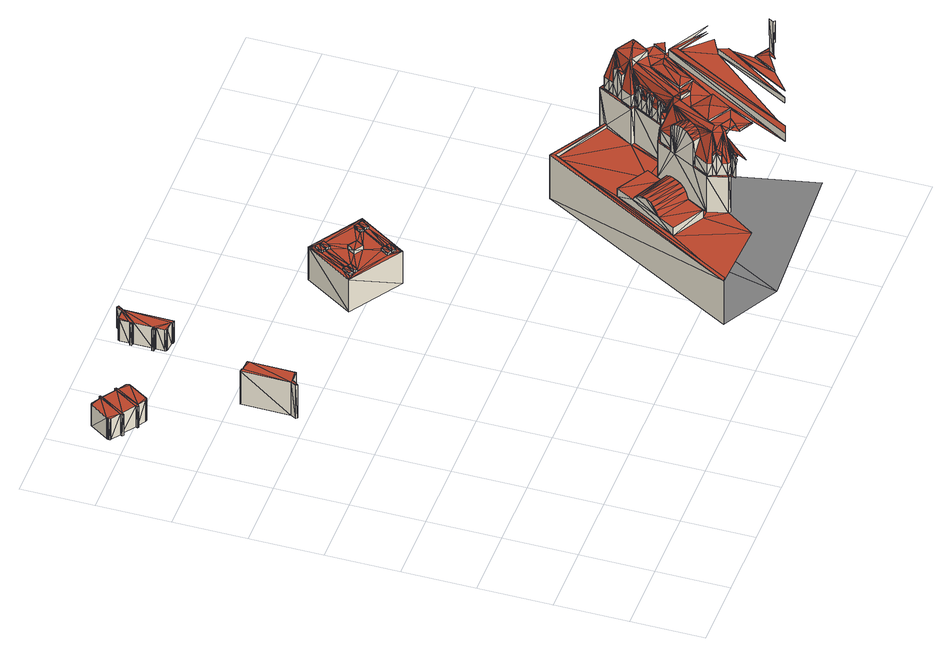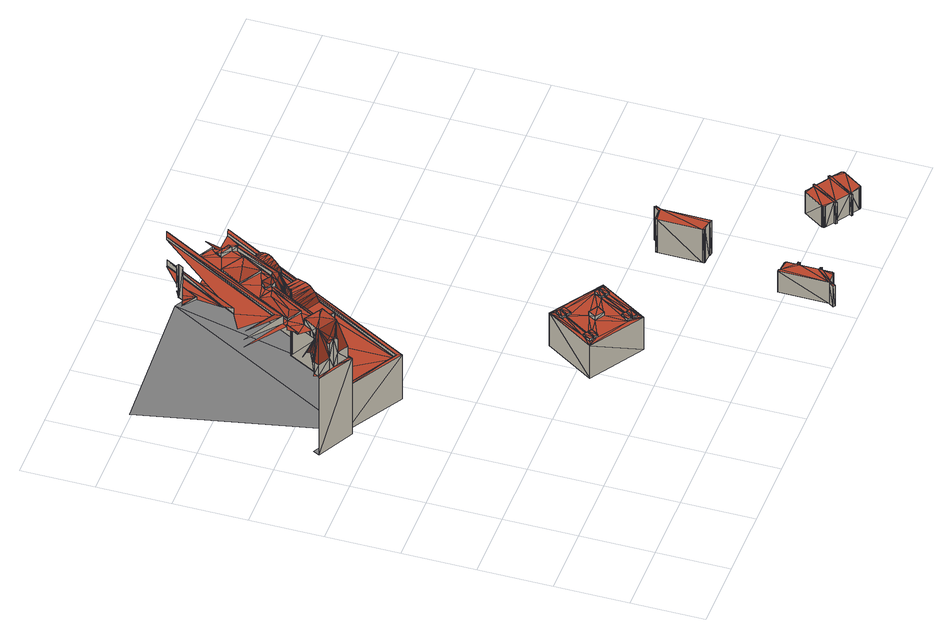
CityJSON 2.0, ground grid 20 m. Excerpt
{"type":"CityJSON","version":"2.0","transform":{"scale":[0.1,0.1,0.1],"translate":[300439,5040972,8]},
"CityObjects":{
"building1":{"type":"Building","geometry":[{"type":"MultiSurface","lod":"2","boundaries":[[[0,1,2]],[[0,2,3]],[[4,0,5]],[[0,3,6]],[[7,4,8]],[[9,10,11]],[[5,12,13]],[[14,7,8]],[[12,15,13]],[[0,6,5]],[[9,13,10]],[[10,16,17]],[[4,18,8]],[[16,19,17]],[[4,20,18]],[[11,10,17]],[[17,21,22]],[[4,5,20]],[[21,23,24]],[[25,20,9]],[[21,24,26]],[[25,9,27]],[[21,26,28]],[[22,21,28]],[[20,5,9]],[[29,17,22]],[[29,22,30]],[[9,5,13]],[[31,30,32]],[[33,11,29]],[[34,30,31]],[[35,30,34]],[[33,29,36]],[[35,34,37]],[[29,30,35]],[[11,17,29]],[[38,11,33]],[[38,39,11]],[[38,33,40]],[[33,36,40]],[[36,29,41]],[[40,36,41]],[[42,43,24]],[[42,24,23]],[[44,23,21]],[[44,42,23]],[[45,28,46]],[[28,26,46]],[[46,26,43]],[[26,24,43]],[[47,22,45]],[[22,28,45]],[[48,30,47]],[[30,22,47]],[[49,37,50]],[[37,34,50]],[[34,31,51]],[[50,34,51]],[[51,32,52]],[[51,31,32]],[[32,30,48]],[[52,32,48]],[[53,35,49]],[[35,37,49]],[[41,35,53]],[[41,29,35]],[[54,44,21]],[[54,21,17]],[[55,56,16]],[[55,16,10]],[[57,55,10]],[[57,10,13]],[[58,9,39]],[[9,11,39]],[[59,60,7]],[[59,7,14]],[[59,8,61]],[[59,14,8]],[[61,8,62]],[[8,18,62]],[[60,63,4]],[[60,4,7]],[[62,18,64]],[[18,20,64]],[[63,65,0]],[[63,0,4]],[[66,67,3]],[[66,3,2]],[[68,66,2]],[[68,2,1]],[[65,68,1]],[[65,1,0]],[[67,69,6]],[[67,6,3]],[[69,5,6]],[[69,70,5]],[[71,20,25]],[[71,64,20]],[[71,25,72]],[[25,27,72]],[[27,9,58]],[[72,27,58]],[[13,15,73]],[[57,13,73]],[[74,73,15]],[[74,15,12]],[[70,74,12]],[[70,12,5]],[[54,19,75]],[[54,17,19]],[[56,19,16]],[[56,75,19]],[[39,54,55]],[[50,51,48]],[[65,70,69]],[[55,54,56]],[[71,72,58]],[[65,67,66]],[[74,57,73]],[[56,54,75]],[[65,66,68]],[[54,47,44]],[[70,57,74]],[[47,45,44]],[[44,46,43]],[[65,69,67]],[[44,45,46]],[[63,70,65]],[[44,43,42]],[[63,62,64]],[[41,47,54]],[[59,61,60]],[[41,48,47]],[[60,61,63]],[[41,53,48]],[[63,61,62]],[[53,50,48]],[[71,58,64]],[[63,64,70]],[[53,49,50]],[[64,58,70]],[[58,57,70]],[[38,40,41]],[[51,52,48]],[[58,39,55]],[[58,55,57]],[[39,41,54]],[[38,41,39]]],"semantics":{"surfaces":[{"type":"GroundSurface"},{"type":"WallSurface"},{"type":"RoofSurface"}],"values":[0,0,0,0,0,0,0,0,0,0,0,0,0,0,0,0,0,0,0,0,0,0,0,0,0,0,0,0,0,0,0,0,0,0,0,0,1,1,1,1,1,1,1,1,1,1,1,1,1,1,1,1,1,1,1,1,1,1,1,1,1,1,1,1,1,1,1,1,1,1,1,1,1,1,1,1,1,1,1,1,1,1,1,1,1,1,1,1,1,1,1,1,1,1,1,1,1,1,1,1,1,1,1,1,1,1,1,1,1,1,1,1,2,2,2,2,2,2,2,2,2,2,2,2,2,2,2,2,2,2,2,2,2,2,2,2,2,2,2,2,2,2,2,2,2,2,2,2]}}]},
"building2":{"type":"Building","geometry":[{"type":"MultiSurface","lod":"2","boundaries":[[[76,77,78]],[[79,80,81]],[[81,80,82]],[[79,77,76]],[[79,81,77]],[[83,84,85]],[[79,83,80]],[[83,85,86]],[[86,87,80]],[[80,87,88]],[[81,82,89]],[[83,86,80]],[[90,88,91]],[[90,80,88]],[[92,91,87]],[[87,91,88]],[[93,81,89]],[[93,89,94]],[[94,82,95]],[[94,89,82]],[[95,80,90]],[[95,82,80]],[[96,97,84]],[[84,97,85]],[[98,96,83]],[[83,96,84]],[[99,98,79]],[[79,98,83]],[[97,100,85]],[[85,100,86]],[[101,78,102]],[[101,76,78]],[[102,77,103]],[[102,78,77]],[[103,81,93]],[[103,77,81]],[[99,79,76]],[[99,76,101]],[[100,92,87]],[[100,87,86]],[[93,94,95]],[[99,93,90]],[[99,90,98]],[[100,90,92]],[[101,102,103]],[[90,91,92]],[[99,101,103]],[[93,95,90]],[[98,90,100]],[[99,103,93]],[[98,100,97]],[[98,97,96]]],"semantics":{"surfaces":[{"type":"GroundSurface"},{"type":"WallSurface"},{"type":"RoofSurface"}],"values":[0,0,0,0,0,0,0,0,0,0,0,0,1,1,1,1,1,1,1,1,1,1,1,1,1,1,1,1,1,1,1,1,1,1,1,1,1,1,1,1,2,2,2,2,2,2,2,2,2,2,2,2]}}]},
"building3":{"type":"Building","geometry":[{"type":"MultiSurface","lod":"2","boundaries":[[[104,105,106]],[[107,108,109]],[[110,109,111]],[[112,113,114]],[[115,104,106]],[[113,116,114]],[[111,113,112]],[[117,111,112]],[[118,111,117]],[[119,117,120]],[[108,104,115]],[[121,120,122]],[[107,123,108]],[[119,120,121]],[[124,125,123]],[[118,117,119]],[[110,111,118]],[[126,110,118]],[[124,127,125]],[[128,110,126]],[[110,107,109]],[[107,124,123]],[[110,129,107]],[[129,130,107]],[[109,108,115]],[[131,132,128]],[[128,132,110]],[[131,126,133]],[[131,128,126]],[[133,118,134]],[[133,126,118]],[[109,135,111]],[[136,135,109]],[[132,137,110]],[[110,137,129]],[[138,117,139]],[[138,120,117]],[[140,141,125]],[[125,141,123]],[[127,140,125]],[[142,140,127]],[[143,142,124]],[[124,142,127]],[[123,144,108]],[[141,144,123]],[[145,143,107]],[[107,143,124]],[[146,122,147]],[[146,121,122]],[[147,120,138]],[[147,122,120]],[[119,121,146]],[[148,119,146]],[[134,119,148]],[[134,118,119]],[[139,112,149]],[[139,117,112]],[[111,150,113]],[[135,150,111]],[[116,151,114]],[[152,151,116]],[[150,152,113]],[[113,152,116]],[[149,114,151]],[[149,112,114]],[[136,109,115]],[[136,115,153]],[[108,154,104]],[[144,154,108]],[[155,106,156]],[[106,105,156]],[[154,156,104]],[[104,156,105]],[[153,106,155]],[[153,115,106]],[[145,107,157]],[[107,130,157]],[[137,157,129]],[[129,157,130]],[[132,145,137]],[[135,149,150]],[[145,144,141]],[[134,139,135]],[[143,141,140]],[[143,140,142]],[[145,141,143]],[[137,145,157]],[[131,133,132]],[[133,134,132]],[[146,147,138]],[[148,146,138]],[[150,151,152]],[[153,155,154]],[[148,138,139]],[[134,148,139]],[[139,149,135]],[[154,155,156]],[[136,153,144]],[[132,136,145]],[[149,151,150]],[[132,134,135]],[[132,135,136]],[[145,136,144]],[[144,153,154]]],"semantics":{"surfaces":[{"type":"GroundSurface"},{"type":"WallSurface"},{"type":"RoofSurface"}],"values":[0,0,0,0,0,0,0,0,0,0,0,0,0,0,0,0,0,0,0,0,0,0,0,0,0,1,1,1,1,1,1,1,1,1,1,1,1,1,1,1,1,1,1,1,1,1,1,1,1,1,1,1,1,1,1,1,1,1,1,1,1,1,1,1,1,1,1,1,1,1,1,1,1,1,1,1,1,1,1,2,2,2,2,2,2,2,2,2,2,2,2,2,2,2,2,2,2,2,2,2,2,2,2,2]}}]},
"building4":{"type":"Building","geometry":[{"type":"MultiSurface","lod":"2","boundaries":[[[158,159,160]],[[161,162,163]],[[164,163,165]],[[166,165,160]],[[167,160,159]],[[168,159,169]],[[161,170,162]],[[171,169,159]],[[172,159,158]],[[171,168,169]],[[171,159,172]],[[173,168,174]],[[175,159,168]],[[173,174,176]],[[177,168,173]],[[178,172,158]],[[179,174,168]],[[180,168,177]],[[181,176,174]],[[179,168,171]],[[182,173,176]],[[183,177,184]],[[175,168,180]],[[179,171,172]],[[167,159,175]],[[178,185,172]],[[180,177,183]],[[186,177,173]],[[166,160,167]],[[181,174,179]],[[187,188,189]],[[190,191,178]],[[178,191,185]],[[192,189,188]],[[193,194,189]],[[195,190,178]],[[192,188,196]],[[180,183,197]],[[198,190,195]],[[190,199,191]],[[193,198,194]],[[192,193,189]],[[200,190,198]],[[182,176,181]],[[201,202,191]],[[199,201,191]],[[200,199,190]],[[203,204,202]],[[203,202,201]],[[205,206,203]],[[199,203,201]],[[205,203,199]],[[207,192,196]],[[208,205,199]],[[209,184,177]],[[210,205,208]],[[200,208,199]],[[211,208,200]],[[212,198,193]],[[212,200,198]],[[213,193,192]],[[213,211,200]],[[214,203,206]],[[214,206,205]],[[215,192,207]],[[216,205,210]],[[213,212,193]],[[217,213,192]],[[218,210,208]],[[218,208,211]],[[213,200,212]],[[219,217,192]],[[220,192,215]],[[221,185,191]],[[186,173,182]],[[222,207,223]],[[224,213,217]],[[219,192,220]],[[216,210,218]],[[221,191,202]],[[225,224,217]],[[216,226,205]],[[227,214,205]],[[228,183,184]],[[219,225,217]],[[229,205,226]],[[229,227,205]],[[230,202,204]],[[231,204,203]],[[227,232,214]],[[233,211,213]],[[231,203,214]],[[233,218,211]],[[222,215,207]],[[209,177,186]],[[222,213,224]],[[234,197,183]],[[222,220,215]],[[222,224,225]],[[233,216,218]],[[233,226,216]],[[222,225,219]],[[231,214,232]],[[222,219,220]],[[186,181,179]],[[231,232,227]],[[235,221,202]],[[233,229,226]],[[231,227,229]],[[230,235,202]],[[236,180,197]],[[186,182,181]],[[237,233,213]],[[238,230,204]],[[238,204,231]],[[228,184,209]],[[237,213,222]],[[233,231,229]],[[209,186,179]],[[239,172,185]],[[240,175,180]],[[230,241,221]],[[230,221,235]],[[164,242,163]],[[242,161,163]],[[243,185,221]],[[244,179,172]],[[245,183,228]],[[246,167,175]],[[247,241,248]],[[238,241,230]],[[164,165,166]],[[238,248,241]],[[234,183,245]],[[249,241,247]],[[250,231,233]],[[250,233,237]],[[251,237,222]],[[252,247,248]],[[253,237,251]],[[252,238,231]],[[252,248,238]],[[250,254,231]],[[240,209,179]],[[240,246,175]],[[253,250,237]],[[243,221,241]],[[236,197,234]],[[255,252,231]],[[256,249,247]],[[257,258,254]],[[250,257,254]],[[255,247,252]],[[256,255,231]],[[259,251,260]],[[240,180,236]],[[243,241,249]],[[261,253,251]],[[256,247,255]],[[245,228,209]],[[262,260,263]],[[264,256,231]],[[261,251,259]],[[264,265,249]],[[266,250,253]],[[266,257,250]],[[267,258,257]],[[264,249,256]],[[236,245,209]],[[243,249,265]],[[268,264,231]],[[269,259,260]],[[266,253,261]],[[239,185,243]],[[243,265,270]],[[240,236,209]],[[271,261,259]],[[266,271,257]],[[271,267,257]],[[236,234,245]],[[268,265,264]],[[272,270,265]],[[244,240,179]],[[266,261,271]],[[269,271,259]],[[243,270,273]],[[239,244,172]],[[244,167,246]],[[272,265,268]],[[274,231,254]],[[275,243,273]],[[276,273,270]],[[277,243,275]],[[276,270,272]],[[278,254,258]],[[279,246,240]],[[274,268,231]],[[280,275,273]],[[281,243,277]],[[281,282,243]],[[280,273,276]],[[283,277,275]],[[284,258,267]],[[285,282,281]],[[285,286,282]],[[287,271,269]],[[287,267,271]],[[288,281,277]],[[283,275,280]],[[289,290,267]],[[291,285,281]],[[292,267,290]],[[279,244,246]],[[239,243,282]],[[288,277,283]],[[288,291,281]],[[274,272,268]],[[293,282,286]],[[294,286,285]],[[274,276,272]],[[294,285,291]],[[279,240,244]],[[274,280,276]],[[289,295,290]],[[294,291,288]],[[289,267,287]],[[278,274,254]],[[295,296,290]],[[296,292,290]],[[297,239,282]],[[293,297,282]],[[278,258,284]],[[274,283,280]],[[298,299,300]],[[294,293,286]],[[274,288,283]],[[284,267,292]],[[301,170,161]],[[244,166,167]],[[298,300,302]],[[274,294,288]],[[303,287,269]],[[304,297,293]],[[304,293,294]],[[305,302,306]],[[274,307,294]],[[307,308,294]],[[308,304,294]],[[274,309,307]],[[309,310,307]],[[307,310,308]],[[311,309,274]],[[312,244,239]],[[313,239,297]],[[314,310,309]],[[315,170,301]],[[316,284,292]],[[317,295,289]],[[318,308,310]],[[318,304,308]],[[317,289,287]],[[319,311,274]],[[317,296,295]],[[320,309,311]],[[303,292,296]],[[320,314,309]],[[313,297,304]],[[314,318,310]],[[321,278,284]],[[320,311,319]],[[322,274,278]],[[322,319,274]],[[323,320,319]],[[323,314,320]],[[324,304,318]],[[321,284,316]],[[325,314,323]],[[326,316,292]],[[322,278,321]],[[327,318,314]],[[322,323,319]],[[328,314,325]],[[322,325,323]],[[313,312,239]],[[328,327,314]],[[327,329,318]],[[329,324,318]],[[317,287,303]],[[313,304,324]],[[317,303,296]],[[303,326,292]],[[322,328,325]],[[330,327,328]],[[322,330,328]],[[331,321,316]],[[330,329,327]],[[322,329,330]],[[332,322,321]],[[333,324,329]],[[334,329,322]],[[335,303,299]],[[336,332,321]],[[331,316,326]],[[334,333,329]],[[331,336,321]],[[313,324,333]],[[337,322,332]],[[337,334,322]],[[338,339,332]],[[337,332,339]],[[340,333,334]],[[336,338,332]],[[341,313,333]],[[342,312,313]],[[343,337,339]],[[344,244,312]],[[340,341,333]],[[337,340,334]],[[341,342,313]],[[345,343,339]],[[346,345,339]],[[347,341,340]],[[343,340,337]],[[348,346,339]],[[344,166,244]],[[349,331,326]],[[343,347,340]],[[349,336,331]],[[350,348,339]],[[345,351,343]],[[349,338,336]],[[352,341,347]],[[346,351,345]],[[353,350,339]],[[354,343,351]],[[352,347,343]],[[348,351,346]],[[348,354,351]],[[355,353,339]],[[349,326,356]],[[354,352,343]],[[349,356,338]],[[350,354,348]],[[357,358,359]],[[360,338,356]],[[353,354,350]],[[361,352,354]],[[355,354,353]],[[362,326,303]],[[361,363,352]],[[364,361,354]],[[365,354,355]],[[365,364,354]],[[366,355,339]],[[367,361,364]],[[344,312,342]],[[368,367,364]],[[362,356,326]],[[365,368,364]],[[369,363,361]],[[370,361,367]],[[371,342,341]],[[372,367,368]],[[373,368,365]],[[371,341,352]],[[370,369,361]],[[362,360,356]],[[366,365,355]],[[372,370,367]],[[374,375,360]],[[373,372,368]],[[372,376,370]],[[371,352,363]],[[373,376,372]],[[377,370,376]],[[378,369,370]],[[366,373,365]],[[379,339,338]],[[298,335,299]],[[373,377,376]],[[377,378,370]],[[380,338,360]],[[371,363,369]],[[366,377,373]],[[357,305,306]],[[374,360,362]],[[381,378,377]],[[374,382,375]],[[366,383,377]],[[384,302,305]],[[384,298,302]],[[381,385,378]],[[383,381,377]],[[386,344,342]],[[387,164,166]],[[380,360,375]],[[388,381,383]],[[371,386,342]],[[371,369,378]],[[389,242,164]],[[301,161,242]],[[390,366,339]],[[391,383,366]],[[391,388,383]],[[392,393,394]],[[395,385,381]],[[371,378,385]],[[396,381,388]],[[397,391,366]],[[398,388,391]],[[399,395,381]],[[396,399,381]],[[400,375,382]],[[398,396,388]],[[371,385,395]],[[397,398,391]],[[396,401,399]],[[402,397,366]],[[398,401,396]],[[403,394,404]],[[405,399,401]],[[406,395,399]],[[335,362,303]],[[397,401,398]],[[397,405,401]],[[407,166,344]],[[386,408,344]],[[405,406,399]],[[406,371,395]],[[371,408,386]],[[371,409,408]],[[402,405,397]],[[410,411,359]],[[412,406,405]],[[411,357,359]],[[413,371,406]],[[379,390,339]],[[379,338,380]],[[414,380,375]],[[400,414,375]],[[412,413,406]],[[415,412,405]],[[416,405,402]],[[417,409,371]],[[418,419,409]],[[420,405,416]],[[421,415,405]],[[417,371,413]],[[421,405,420]],[[390,402,366]],[[418,409,417]],[[422,412,415]],[[423,408,409]],[[417,413,412]],[[410,393,392]],[[418,417,412]],[[424,422,415]],[[425,374,362]],[[425,382,374]],[[421,424,415]],[[423,409,419]],[[403,426,394]],[[427,403,404]],[[387,344,408]],[[428,419,418]],[[387,166,407]],[[390,416,402]],[[390,412,422]],[[390,418,412]],[[429,423,419]],[[389,164,387]],[[390,420,416]],[[390,422,424]],[[430,408,423]],[[390,421,420]],[[390,424,421]],[[389,301,242]],[[428,429,419]],[[392,394,426]],[[425,400,382]],[[431,427,432]],[[431,432,433]],[[434,428,418]],[[435,436,429]],[[434,418,390]],[[437,429,436]],[[430,423,429]],[[428,435,429]],[[438,436,435]],[[438,437,436]],[[428,438,435]],[[439,403,427]],[[440,441,433]],[[431,433,441]],[[440,433,442]],[[437,430,429]],[[428,443,438]],[[425,362,444]],[[445,441,440]],[[387,407,344]],[[446,408,430]],[[447,427,431]],[[443,437,438]],[[445,440,448]],[[449,431,441]],[[335,444,362]],[[439,427,447]],[[450,443,428]],[[451,403,439]],[[452,426,403]],[[444,380,414]],[[449,447,431]],[[425,414,400]],[[450,437,443]],[[446,387,408]],[[379,434,390]],[[453,430,437]],[[454,403,451]],[[455,437,450]],[[455,456,437]],[[453,457,430]],[[456,453,437]],[[458,428,434]],[[459,456,455]],[[425,444,414]],[[460,379,380]],[[461,450,428]],[[462,453,456]],[[463,434,379]],[[464,457,453]],[[465,456,459]],[[446,430,457]],[[460,380,444]],[[465,462,456]],[[465,459,466]],[[461,455,450]],[[467,464,453]],[[465,466,462]],[[461,459,455]],[[461,453,462]],[[458,461,428]],[[461,466,459]],[[461,467,453]],[[446,457,464]],[[463,458,434]],[[461,462,466]],[[446,389,387]],[[468,464,467]],[[463,379,460]],[[469,301,389]],[[461,470,467]],[[470,468,467]],[[468,446,464]],[[446,469,389]],[[471,444,335]],[[471,460,444]],[[472,463,460]],[[473,470,461]],[[473,468,470]],[[474,446,468]],[[475,305,357]],[[476,477,461]],[[478,458,463]],[[473,461,477]],[[479,461,458]],[[480,476,461]],[[481,460,471]],[[473,474,468]],[[481,471,482]],[[478,463,472]],[[483,384,305]],[[483,298,384]],[[484,477,476]],[[481,472,460]],[[485,446,474]],[[484,473,477]],[[479,480,461]],[[486,301,469]],[[479,458,478]],[[487,484,476]],[[487,476,480]],[[487,473,484]],[[485,474,473]],[[488,489,482]],[[486,469,446]],[[489,481,482]],[[490,335,298]],[[478,472,491]],[[492,487,480]],[[487,485,473]],[[493,471,335]],[[479,492,480]],[[494,487,492]],[[494,492,495]],[[479,495,492]],[[496,494,495]],[[479,496,495]],[[497,485,487]],[[498,446,485]],[[499,487,494]],[[499,494,496]],[[479,497,496]],[[497,500,485]],[[499,497,487]],[[499,496,497]],[[501,478,491]],[[501,479,478]],[[486,502,301]],[[503,491,504]],[[505,504,491]],[[506,497,479]],[[507,491,503]],[[507,501,491]],[[508,505,491]],[[498,485,500]],[[509,500,497]],[[498,486,446]],[[510,508,491]],[[506,479,501]],[[511,510,491]],[[512,503,504]],[[507,513,501]],[[506,509,497]],[[512,507,503]],[[506,501,513]],[[498,500,509]],[[514,509,513]],[[506,513,509]]],"semantics":{"surfaces":[{"type":"RoofSurface"},{"type":"WallSurface"},{"type":"GroundSurface"}],"values":[0,1,0,1,0,1,2,1,0,0,1,1,1,1,1,0,0,1,0,0,0,1,1,1,1,0,1,0,0,0,1,1,1,1,1,1,0,1,1,0,0,1,0,0,0,0,0,1,1,1,1,1,0,1,0,1,1,1,0,0,1,1,1,0,0,0,1,1,1,0,1,0,0,1,0,0,1,0,0,0,1,0,0,0,1,0,0,1,0,1,0,0,0,0,0,0,0,0,0,0,0,0,0,0,1,0,0,0,0,1,0,1,0,0,0,0,1,0,1,0,0,1,1,0,1,1,1,0,1,1,1,1,0,0,1,0,0,1,0,1,0,0,0,1,0,0,1,0,0,0,1,1,0,0,0,0,1,1,0,1,1,0,1,0,0,1,0,0,1,1,0,0,0,1,1,1,1,1,0,1,0,0,1,1,0,1,0,1,0,0,1,0,1,0,1,0,0,0,1,1,0,0,0,1,1,0,0,0,0,1,1,1,1,1,0,1,0,0,1,0,0,1,0,0,0,1,0,0,1,1,0,1,0,1,1,0,0,2,0,0,0,0,0,1,1,0,0,1,0,1,1,0,0,1,0,2,0,0,1,1,1,0,0,1,1,0,0,1,1,1,0,0,1,0,1,1,0,0,0,1,0,0,0,1,0,1,1,1,0,1,0,0,0,0,1,1,0,0,1,0,0,0,1,1,0,0,0,0,1,1,1,1,0,1,0,0,0,1,1,0,0,0,1,0,0,1,1,0,0,1,1,0,1,0,1,1,1,0,0,1,1,1,0,1,0,0,1,0,0,1,1,0,0,0,1,0,1,0,1,1,0,1,0,0,0,1,0,0,0,1,0,1,0,1,1,1,0,0,1,0,1,0,0,0,0,1,1,0,0,1,0,1,1,0,1,1,1,1,0,0,1,0,0,1,0,1,0,0,0,0,1,0,0,0,0,0,1,0,1,1,1,1,0,1,0,0,1,1,0,1,0,0,0,1,1,0,0,0,1,0,1,1,0,0,1,0,0,0,0,0,1,1,0,1,1,1,1,1,0,1,1,1,0,1,0,1,0,0,0,1,0,0,0,0,0,0,1,0,0,0,0,0,0,1,1,1,1,0,0,0,0,0,1,1,1,1,0,1,1,1,0,0,0,1,1,0,0,0,0,1,1,1,0,0,1,1,1,0,0,0,1,1,0,0,1,0,0,1,1,1,0,0,0,1,1,0,1,1,0,0,0,0,0,0,0,0,1,1,1,1,0,1,0,1,0,0,1,0,1,0,0,0,0,0,0,0,0,1,1,1,1,0,0,0,0,1,0,2,0,0,0,1,1,0,1,1,1,1,0,1,0,0,0,1,0,1,0,1,0,0,1,0,1,1,1,1,0,2,0,0,0,0,0,0,0,1,1,0,0,0,1,1,1,1,1,0,0,1]}}]},
"building5":{"type":"Building","geometry":[{"type":"MultiSurface","lod":"2","boundaries":[[[515,516,517]],[[516,518,517]],[[519,520,521]],[[519,522,520]],[[519,521,523]],[[521,524,523]],[[523,524,525]],[[524,526,525]],[[522,525,526]],[[522,526,520]],[[527,528,529]],[[528,530,529]],[[529,530,531]],[[530,532,531]],[[533,532,534]],[[533,531,532]],[[527,534,528]],[[527,533,534]],[[535,536,537]],[[535,538,536]],[[539,537,540]],[[539,535,537]],[[541,542,543]],[[541,544,542]],[[545,546,547]],[[545,547,548]],[[549,550,551]],[[549,552,550]],[[549,551,553]],[[551,554,553]],[[553,554,555]],[[554,556,555]],[[552,555,550]],[[550,555,556]],[[557,558,559]],[[557,560,558]],[[557,559,561]],[[559,562,561]],[[561,563,564]],[[561,562,563]],[[560,564,563]],[[560,563,558]],[[565,566,567]],[[565,567,568]],[[569,536,538]],[[569,570,536]],[[539,540,569]],[[540,570,569]],[[571,542,544]],[[571,572,542]],[[573,543,574]],[[573,541,543]],[[575,576,577]],[[577,576,578]],[[579,577,580]],[[579,575,577]],[[581,545,548]],[[581,548,582]],[[583,547,546]],[[583,584,547]],[[566,585,567]],[[567,585,586]],[[565,568,587]],[[568,588,587]],[[573,574,571]],[[574,572,571]],[[589,590,576]],[[590,578,576]],[[579,580,589]],[[580,590,589]],[[581,582,583]],[[582,584,583]],[[587,588,585]],[[588,586,585]],[[591,517,592]],[[591,515,517]],[[592,517,518]],[[592,518,593]],[[594,593,516]],[[516,593,518]],[[515,594,516]],[[591,594,515]],[[519,523,522]],[[523,525,522]],[[527,529,531]],[[527,531,533]],[[569,538,535]],[[539,569,535]],[[571,544,541]],[[573,571,541]],[[589,576,575]],[[579,589,575]],[[581,583,546]],[[581,546,545]],[[553,555,552]],[[549,553,552]],[[557,561,564]],[[557,564,560]],[[565,585,566]],[[565,587,585]],[[572,521,568]],[[554,567,548]],[[543,567,551]],[[588,520,582]],[[554,548,556]],[[591,592,521]],[[594,556,593]],[[591,537,594]],[[592,593,590]],[[567,586,548]],[[568,521,588]],[[591,521,572]],[[556,548,593]],[[537,559,594]],[[592,590,532]],[[537,536,562]],[[520,526,582]],[[537,562,559]],[[534,532,580]],[[534,584,582]],[[586,582,548]],[[532,590,580]],[[588,582,586]],[[542,568,567]],[[521,520,588]],[[572,568,542]],[[543,542,567]],[[551,567,554]],[[543,551,562]],[[559,558,594]],[[526,534,582]],[[530,592,532]],[[536,543,562]],[[590,593,578]],[[591,540,537]],[[534,580,584]],[[591,572,570]],[[591,570,540]],[[528,592,530]],[[521,592,524]],[[594,550,556]],[[577,578,593]],[[594,558,563]],[[548,547,593]],[[524,528,526]],[[562,551,563]],[[584,577,547]],[[551,550,563]],[[528,534,526]],[[584,580,577]],[[570,574,536]],[[574,543,536]],[[524,592,528]],[[594,563,550]],[[547,577,593]],[[570,572,574]]],"semantics":{"surfaces":[{"type":"GroundSurface"},{"type":"WallSurface"},{"type":"RoofSurface"}],"values":[0,0,1,1,1,1,1,1,1,1,1,1,1,1,1,1,1,1,1,1,1,1,1,1,1,1,1,1,1,1,1,1,1,1,1,1,1,1,1,1,1,1,1,1,1,1,1,1,1,1,1,1,1,1,1,1,1,1,1,1,1,1,1,1,1,1,1,1,1,1,1,1,1,1,1,1,1,1,1,1,1,1,2,2,2,2,2,2,2,2,2,2,2,2,2,2,2,2,2,2,2,2,2,2,2,2,2,2,2,2,2,2,2,2,2,2,2,2,2,2,2,2,2,2,2,2,2,2,2,2,2,2,2,2,2,2,2,2,2,2,2,2,2,2,2,2,2,2,2,2,2,2,2,2,2,2]}}]}
},
"vertices":[
[107,1368,45],[106,1367,45],[103,1366,45],[100,1366,45],[142,1422,45],[78,1380,45],[98,1367,45],[143,1424,45],[142,1429,45],[114,1449,45],[36,1407,45],[77,1473,45],[72,1376,45],[71,1384,45],[143,1426,45],[69,1378,45],[30,1402,45],[29,1411,45],[140,1432,45],[27,1404,45],[119,1445,45],[5,1428,45],[6,1438,45],[4,1429,45],[4,1432,45],[121,1452,45],[4,1433,45],[118,1454,45],[5,1436,45],[72,1476,45],[40,1489,45],[44,1491,45],[42,1491,45],[79,1480,45],[46,1491,45],[50,1490,45],[77,1482,45],[48,1491,45],[79,1480,114],[77,1473,114],[77,1482,114],[72,1476,114],[4,1429,114],[4,1432,114],[5,1428,114],[5,1436,114],[4,1433,114],[6,1438,114],[40,1489,114],[48,1491,114],[46,1491,114],[44,1491,114],[42,1491,114],[50,1490,114],[29,1411,114],[36,1407,114],[30,1402,114],[71,1384,114],[114,1449,114],[143,1426,114],[143,1424,114],[142,1429,114],[140,1432,114],[142,1422,114],[119,1445,114],[107,1368,114],[103,1366,114],[100,1366,114],[106,1367,114],[98,1367,114],[78,1380,114],[121,1452,114],[118,1454,114],[69,1378,114],[72,1376,114],[27,1404,114],
[319,1172,4],[315,1174,4],[317,1174,4],[320,1167,4],[278,1045,4],[289,1175,4],[279,1178,4],[318,1049,4],[317,1045,4],[314,1043,4],[287,1043,4],[275,1026,4],[270,1030,4],[288,1178,4],[278,1045,113],[270,1030,113],[275,1026,113],[289,1175,113],[288,1178,113],[279,1178,113],[317,1045,113],[314,1043,113],[318,1049,113],[320,1167,113],[287,1043,113],[319,1172,113],[317,1174,113],[315,1174,113],
[367,1432,43],[361,1432,43],[361,1437,43],[402,1399,43],[369,1429,43],[370,1439,43],[410,1530,43],[369,1488,43],[368,1496,43],[367,1491,43],[362,1496,43],[367,1437,43],[362,1491,43],[370,1499,43],[404,1530,43],[377,1530,43],[370,1524,43],[373,1529,43],[371,1526,43],[369,1406,43],[374,1400,43],[370,1403,43],[415,1547,43],[372,1401,43],[420,1544,43],[409,1395,43],[402,1395,43],[420,1544,112],[410,1530,112],[415,1547,112],[404,1530,112],[369,1488,112],[370,1439,112],[409,1395,112],[370,1524,112],[370,1499,112],[370,1403,112],[369,1406,112],[372,1401,112],[374,1400,112],[369,1429,112],[402,1399,112],[373,1529,112],[371,1526,112],[377,1530,112],[368,1496,112],[367,1491,112],[362,1496,112],[362,1491,112],[367,1437,112],[367,1432,112],[361,1437,112],[361,1432,112],[402,1395,112],
[1042,90,236],[969,272,236],[848,98,236],[1152,656,103],[835,95,103],[835,95,247],[1156,642,247],[848,98,247],[1156,642,236],[1068,451,236],[995,319,262],[969,272,262],[995,9,103],[1057,223,262],[1057,223,236],[1010,345,292],[999,326,279],[1041,402,262],[1003,334,287],[1017,359,294],[1096,168,236],[1084,271,262],[1037,394,276],[1088,278,283],[1092,286,292],[1028,378,291],[1024,371,294],[1081,221,236],[1099,297,296],[1103,148,412],[1099,151,420],[1099,151,391],[1096,168,353],[1081,221,353],[1105,161,426],[1105,161,353],[1099,151,353],[1100,165,236],[1104,148,420],[1033,388,284],[1100,165,353],[1093,200,353],[1102,173,353],[1090,210,353],[1086,221,353],[1090,210,391],[1086,221,391],[1093,200,426],[1090,210,416],[1111,157,426],[1097,187,391],[1106,311,298],[1097,187,416],[1102,173,391],[1109,168,353],[1109,168,391],[1101,213,416],[1112,161,424],[1108,190,417],[1109,168,421],[1108,190,416],[1115,166,420],[1114,165,421],[1105,264,353],[1136,190,452],[1092,122,426],[1112,167,404],[1113,166,415],[1108,197,422],[1107,206,424],[1113,323,298],[1108,204,426],[1110,262,391],[1122,221,466],[1105,208,421],[1130,194,466],[1123,340,289],[1110,262,353],[1126,346,280],[1136,190,466],[1126,253,437],[1168,378,236],[1130,353,262],[1105,264,437],[1152,656,247],[1138,324,353],[1157,401,236],[1117,330,296],[1068,451,262],[1112,278,450],[1108,270,444],[1117,286,454],[1144,207,475],[1148,184,461],[1132,257,444],[1148,184,466],[1139,220,475],[1135,260,447],[1138,263,450],[1144,207,461],[1139,220,461],[1166,173,461],[1152,158,461],[1166,173,466],[1191,137,467],[1152,158,467],[1144,271,454],[1122,296,456],[1175,190,475],[1160,243,461],[1150,280,456],[1191,137,461],[1128,306,456],[1175,190,461],[1156,290,456],[1133,315,453],[1191,345,467],[1138,324,448],[1160,300,453],[1142,331,442],[1203,332,475],[1157,401,262],[1163,310,448],[1145,337,434],[1145,337,353],[1165,318,442],[1203,332,461],[1150,334,391],[1150,334,353],[1223,205,461],[1165,326,434],[1223,205,467],[1160,243,467],[1157,330,412],[1197,302,461],[1171,373,353],[1171,373,391],[1208,255,476],[1197,302,467],[1168,378,353],[1364,415,486],[1152,39,461],[1152,39,486],[1309,564,103],[1175,46,490],[1259,264,461],[1185,376,353],[1370,393,481],[1175,46,481],[1187,366,415],[1185,376,391],[1187,366,416],[1185,376,416],[1195,366,421],[1221,391,236],[1221,391,353],[1197,379,426],[1421,31,103],[1217,335,461],[1259,264,467],[1197,379,391],[1199,365,425],[1199,365,426],[1217,335,475],[1220,354,466],[1203,367,423],[1210,382,353],[1206,369,421],[1244,318,461],[1210,382,416],[1212,372,417],[1210,382,391],[1212,372,416],[1244,318,475],[1229,349,466],[1221,385,353],[1221,385,391],[1364,415,461],[1240,342,466],[1229,382,391],[1240,342,461],[1229,349,452],[1229,382,353],[1227,389,353],[1227,389,236],[1230,383,391],[1264,479,236],[1234,382,407],[1236,381,415],[1230,383,353],[1237,380,420],[1256,331,466],[1239,383,422],[1230,383,420],[1236,393,353],[1241,386,424],[1236,393,426],[1243,389,426],[1256,331,461],[1390,293,481],[1268,78,481],[1268,78,499],[1258,351,461],[1240,402,391],[1297,329,461],[1240,402,353],[1240,402,420],[1247,399,420],[1263,424,426],[1244,400,408],[1245,399,413],[1250,420,353],[1250,420,391],[1273,474,353],[1252,419,398],[1256,416,420],[1297,329,467],[1258,351,467],[1250,420,420],[1255,428,426],[1255,428,353],[1319,484,461],[1312,444,461],[1260,437,391],[1291,359,474],[1260,437,420],[1370,393,490],[1260,437,353],[1273,474,236],[1305,557,247],[1262,437,399],[1309,564,247],[1307,492,452],[1266,434,420],[1395,267,499],[1291,85,499],[1350,132,499],[1269,454,353],[1272,452,407],[1275,450,420],[1273,451,413],[1269,454,391],[1321,414,474],[1269,454,420],[1282,460,426],[1386,195,506],[1350,132,506],[1274,464,426],[1274,464,353],[1305,557,236],[1264,479,353],[1271,482,353],[1395,267,503],[1390,293,499],[1279,472,391],[1279,472,353],[1312,444,467],[1279,472,420],[1283,463,424],[1281,477,353],[1281,477,391],[1271,482,391],[1284,465,422],[1285,469,420],[1282,471,406],[1288,512,353],[1284,469,416],[1351,422,467],[1386,195,499],[1396,162,511],[1301,496,480],[1288,512,391],[1296,526,353],[1404,154,509],[1385,142,511],[1403,153,509],[1307,492,480],[1297,508,436],[1288,512,437],[1296,526,446],[1297,508,437],[1410,166,509],[1404,152,545],[1403,153,616],[1404,152,508],[1298,510,438],[1351,422,461],[1408,150,616],[1318,580,353],[1410,165,509],[1408,150,545],[1410,166,616],[1307,521,446],[1412,167,508],[1429,170,506],[1304,540,391],[1424,170,506],[1307,522,446],[1304,540,437],[1304,540,353],[1341,503,487],[1311,530,441],[1351,465,461],[1328,542,480],[1313,536,436],[1351,465,480],[1312,553,353],[1313,536,437],[1313,534,437],[1312,553,391],[1320,569,353],[1318,580,103],[1320,569,391],[1372,426,461],[1366,490,461],[1350,553,391],[1350,553,353],[1441,320,481],[1346,544,438],[1345,544,437],[1375,505,480],[1379,512,480],[1357,535,446],[1392,462,461],[1372,426,467],[1452,345,490],[1350,553,437],[1363,546,353],[1418,526,103],[1363,546,446],[1399,436,474],[1392,462,467],[1479,350,486],[1375,505,452],[1366,531,440],[1479,350,461],[1371,529,437],[1371,529,435],[1371,530,434],[1376,540,391],[1418,526,353],[1376,540,437],[1376,540,353],[1402,508,391],[1411,510,103],[1404,501,410],[1403,499,420],[1407,496,423],[1409,522,391],[1406,505,391],[1410,493,425],[1409,522,353],[1412,491,426],[1425,486,420],[1406,505,420],[1402,508,353],[1411,510,353],
[875,1056,51],[788,921,51],[730,1149,51],[644,1015,51],[756,1117,165],[742,1096,157],[756,1117,157],[742,1096,165],[746,1123,165],[746,1123,157],[732,1103,165],[732,1103,157],[742,1126,165],[742,1126,157],[733,1132,165],[733,1132,157],[719,1110,165],[719,1110,157],[729,1104,165],[729,1104,157],[844,1029,165],[834,1036,157],[844,1029,157],[834,1036,165],[858,1050,165],[858,1050,157],[831,1037,165],[822,1044,157],[831,1037,157],[822,1044,165],[681,1005,165],[672,1011,165],[672,1011,157],[681,1005,157],[785,967,165],[772,946,157],[785,967,157],[772,946,165],[775,973,165],[775,973,157],[762,952,165],[762,952,157],[798,959,165],[784,938,157],[798,959,157],[784,938,165],[789,965,165],[789,965,157],[775,944,157],[775,944,165],[778,1038,170],[765,1017,170],[765,1017,157],[778,1038,157],[848,1057,165],[848,1057,157],[836,1064,165],[836,1064,157],[845,1058,165],[845,1058,157],[669,1013,165],[660,1019,165],[669,1013,157],[660,1019,157],[683,1034,165],[683,1034,157],[695,1027,165],[695,1027,157],[686,1032,165],[686,1032,157],[740,1032,170],[740,1032,157],[754,1054,170],[754,1054,157],[674,1040,165],[674,1040,157],[875,1056,157],[730,1149,157],[644,1015,157],[788,921,157]
]}
